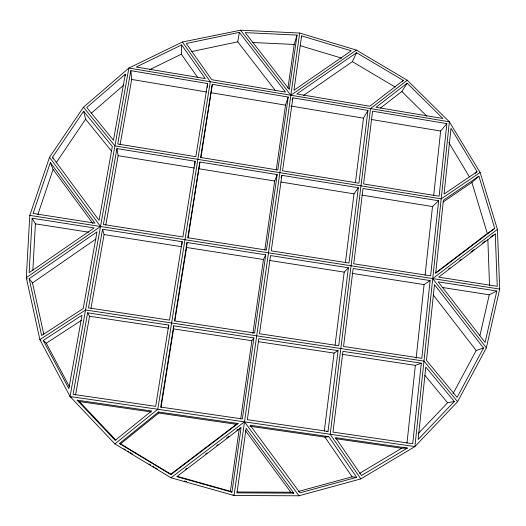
<?xml version="1.0" encoding="UTF-8"?>
<svg xmlns="http://www.w3.org/2000/svg" width="526" height="526" viewBox="0 0 526 526"><rect width="100%" height="100%" fill="white"/><g stroke="black" fill="none" stroke-linecap="round" stroke-linejoin="round"><path stroke-width="0.79" d="M168.734 326.62L168.741 325.068L87.625 312.825L73.081 394.349L155.663 406.348L168.741 325.068M197.52 77.256L181.332 54.171L181.634 44.907L136.254 67.019L205.291 78.611L181.634 44.907M161.035 407.453L173.58 328.914L173.711 325.818L253.894 337.916L242.348 418.946L160.726 407.085L173.711 325.818M29.798 215.397L26.3 277.649L39.884 339.605L70.063 396.532L114.872 443.885L170.996 477.786L234.037 495.512L298.985 495.788L360.797 478.903L414.902 446.587L457.613 401.693L486.346 347.864L499.7 289.083L497.399 229.362L480.126 172.482L449.368 121.822L407.236 80.248L356.345 50.075L299.682 33.039L240.54 30.212L182.404 42.008L128.863 68.064L83.47 107.192L49.516 157.3L29.798 215.397L499.7 289.083M32.171 218.231L29.14 272.692L94.115 227.929L32.171 218.231L35.4 223.852L32.836 270.522M181.963 244.59L182.147 241.723L102.544 229.251L88.506 307.888L169.53 320.143L182.147 241.723M174.862 320.88L186.585 247.483L187.026 242.486L265.735 254.814L254.597 333.011L174.494 320.893L187.026 242.486M194.679 165.789L195.093 161.265L116.936 148.588L103.392 224.49L182.91 236.976L195.093 161.265M207.185 87.382L207.592 83.542L130.843 70.681L117.758 143.993L195.83 156.676L207.592 83.542M421.313 363.183L412.726 443.707L332.978 432.116L342.939 351.355L421.313 363.183L415.376 365.346L342.038 354.3M430.123 280.568L421.832 358.305L343.544 346.463L353.156 268.51L430.123 280.568L424.081 284.605L352.104 273.356M438.631 200.768L430.623 275.861L353.742 263.789L363.025 188.505L438.631 200.768L432.497 206.554L425.107 275.105M446.857 123.643L439.118 196.218L363.591 183.942L372.566 111.19L446.857 123.643L440.637 131.053L433.68 195.567M188.098 238.015L199.88 162.041L277.169 174.579L266.412 250.08L187.782 237.739L199.88 162.041M406.979 443.175L415.376 365.346M416.151 358.134L424.081 284.605M200.899 157.892L212.3 84.331L288.215 97.054L277.82 170.003L200.61 157.458L212.3 84.331M324.299 431.162L334.069 353.097L338.08 350.618L328.033 431.399L326.501 431.629M335.075 345.076L344.208 272.12L348.39 267.767L270.561 255.57L259.502 333.754L338.691 345.727L348.39 267.767M345.398 262.652L354.005 193.857L358.344 187.743L281.903 175.349L281.035 177.486M355.379 182.916L363.479 118.166L367.963 110.421L292.87 97.836L292.101 100.032M358.344 187.743L348.975 263.039L271.232 250.836L281.903 175.349M367.963 110.421L358.91 183.186L282.554 170.772L292.87 97.836M299.682 33.039L234.037 495.512L232.959 494.861M301.628 35.88L293.935 90.294L351.263 50.805L301.628 35.88L301.135 37.438M231.92 492.165L176.769 476.655L241.112 427.631L231.92 492.165L230.362 491.271L239.35 428.309L240.527 427.862M240.678 419.025L251.862 340.71L253.894 337.916M252.894 333.477L263.46 259.502L265.735 254.814M264.821 250.001L274.671 181.023L277.169 174.579M276.235 170.056L285.506 105.141L288.215 97.054M287.946 88.066L294.179 44.454L297.039 35.097L245.248 32.632L289.287 89.512L297.039 35.097M275.387 90.531L237.765 41.824L239.356 32.349L186.263 43.507L211.689 79.682L285.552 92.083L239.356 32.349M75.547 395.039L89.565 316.251L87.625 312.825M90.998 308.197L104.095 234.589L102.544 229.251M105.785 225.095L118.126 155.703L116.936 148.588M120.079 144.755L131.697 79.459L130.843 70.681M125.306 74.219L113.452 140.264L86.777 107.462L125.306 74.219L125.484 75.797M70.063 396.532L128.863 68.064L449.368 121.822L414.902 446.587L70.063 396.532L71.858 397.617M496.82 291.016L485.103 342.452L438.171 281.831L496.82 291.016L489.272 294.797L442.445 287.479M479.936 335.503L489.272 294.797M37.872 214.523L53.1 169.425L50.338 162.573L33.099 213.457L94.976 223.169L50.338 162.573M303.298 95.6L352.374 61.654L356.549 52.712L403.258 80.406L402.39 81.793M483.493 348.002L457.12 397.354L426.487 360.395L434.489 284.638L483.493 348.002L476.161 350.507L453.017 393.685M380.469 108.054L401.851 91.498L407.157 83.22L442.892 118.495L376.057 107.278L407.157 83.22M56.124 162.85L85.6 119.165L83.647 111.216L52.515 157.221L53.054 158.615M454.332 401.502L418.131 439.512L425.784 367.036L454.332 401.502L447.593 402.778L418.361 433.411M475.326 173.31L477.062 171.719L450.999 128.272L444.056 194.061L477.062 171.719M443.175 201.951L471.901 182.45L478.89 176.171L494.723 228.389L435.686 273.277L443.398 200.242L478.89 176.171M91.123 113.36L123.82 85.054M119.415 443.53L120.612 443.826L158.727 413.041L236.398 424.291L238.081 423.515L158.49 411.983L119.415 443.53L170.878 474.616L238.081 423.515M114.872 443.885L157.787 409.267L210.301 81.721L182.404 42.008M407.236 80.248L370.541 108.599L330.19 434.292L360.797 478.903M403.258 80.406L369.804 106.226L296.776 93.97L356.549 52.712M170.878 474.616L170.812 474.15L236.398 424.291M435.37 273.033L487.319 233.544L494.723 228.389M497.399 229.362L432.734 278.583L486.346 347.864M185.625 469.231L186.921 468.245M205.692 453.951L206.988 452.965M216.692 445.568L217.988 444.582M226.404 438.171L228.994 436.199M236.759 430.281L238.054 429.295M448.731 268.825L450.032 267.833M459.809 260.383L461.111 259.39M470.888 251.947L474.143 249.462M482.618 243.012L485.228 241.026M495.262 234.004L438.664 277.123L497.254 286.322L495.262 234.004L490.534 237.206M43.836 334.418L32.5 282.916L95.982 239.001M356.345 50.075L290.852 95.232L240.54 30.212M29.16 278.675L97.001 231.854L83.239 308.519L41.639 335.47L29.16 278.675L32.5 282.916M480.126 172.482L441.189 198.867L114.931 145.893L83.47 107.192M43.263 340.407L68.853 388.635L82.03 315.232L43.263 340.407L46.295 343.195L81.352 320.393M359.633 473.328L401.713 448.244L406.611 448.093M149.345 69.82L181.332 54.171M356.674 477.338L299.965 492.803L250.172 425.271L328.789 436.665L356.674 477.338L352.124 476.812L298.347 491.462M191.444 51.614L237.765 41.824M249.811 426.238L324.936 437.119L328.789 436.665M236.95 491.974L290.779 492.224L293.843 493.138L246.122 428.361L236.996 492.882L293.843 493.138M252.513 42.507L294.179 44.454M77.151 400.187L115.168 440.341L151.593 410.984L77.151 400.187L79.373 401.542L151.192 411.95M335.542 438.658L401.713 448.244M328.033 431.399L247.351 419.676L258.812 338.659L338.08 350.618M89.565 316.251L168.728 328.178M173.58 328.914L251.862 340.71M258.273 341.676L334.069 353.097M35.4 223.852L88.611 232.17M104.095 234.589L181.825 246.74M186.585 247.483L263.46 259.502M269.792 260.488L344.208 272.12M118.126 155.703L194.469 168.05M199.15 168.807L274.671 181.023M280.904 182.035L354.005 193.857M361.803 195.113L432.497 206.554M131.697 79.459L206.698 91.984M211.301 92.754L285.506 105.141M290.865 106.035L363.479 118.166M371.211 119.455L440.637 131.053M177.354 476.359L230.362 491.271M184.337 481.007L186.697 481.671M300.228 45.69L341.716 58.149M352.374 61.654L395.23 87.073M120.612 443.826L170.812 474.15M123.906 448.836L125.306 449.684M127.417 450.953L128.817 451.801M130.224 452.649L132.328 453.925M149.174 464.096L150.574 464.945M152.685 466.22L154.085 467.062M155.492 467.91L157.596 469.185M40.923 340.539L39.884 339.605L85.554 309.978L423.976 361.106L457.613 401.693M401.851 91.498L426.875 116.239M79.373 401.542L115.904 440.117M424.896 375.347L447.593 402.778M83.647 111.216L112.327 146.511L99.066 220.355L52.515 157.221M85.6 119.165L111.584 151.166M27.273 278.865L26.3 277.649L100.505 226.482L49.516 157.3M433.325 295.04L476.161 350.507M298.985 495.788L244.491 421.852L170.996 477.786L170.93 477.24M53.1 169.425L92.826 223.386M245.215 430.334L290.779 492.224M324.936 437.119L352.124 476.812M448.856 142.553L469.291 176.703M46.295 343.195L69.353 386.649M471.901 182.45L487.319 233.544M158.49 411.983L158.727 413.041M487.858 239.849L489.522 285.329M407.426 448.067L361.487 475.478L335.522 437.645L407.426 448.067"/></g></svg>
